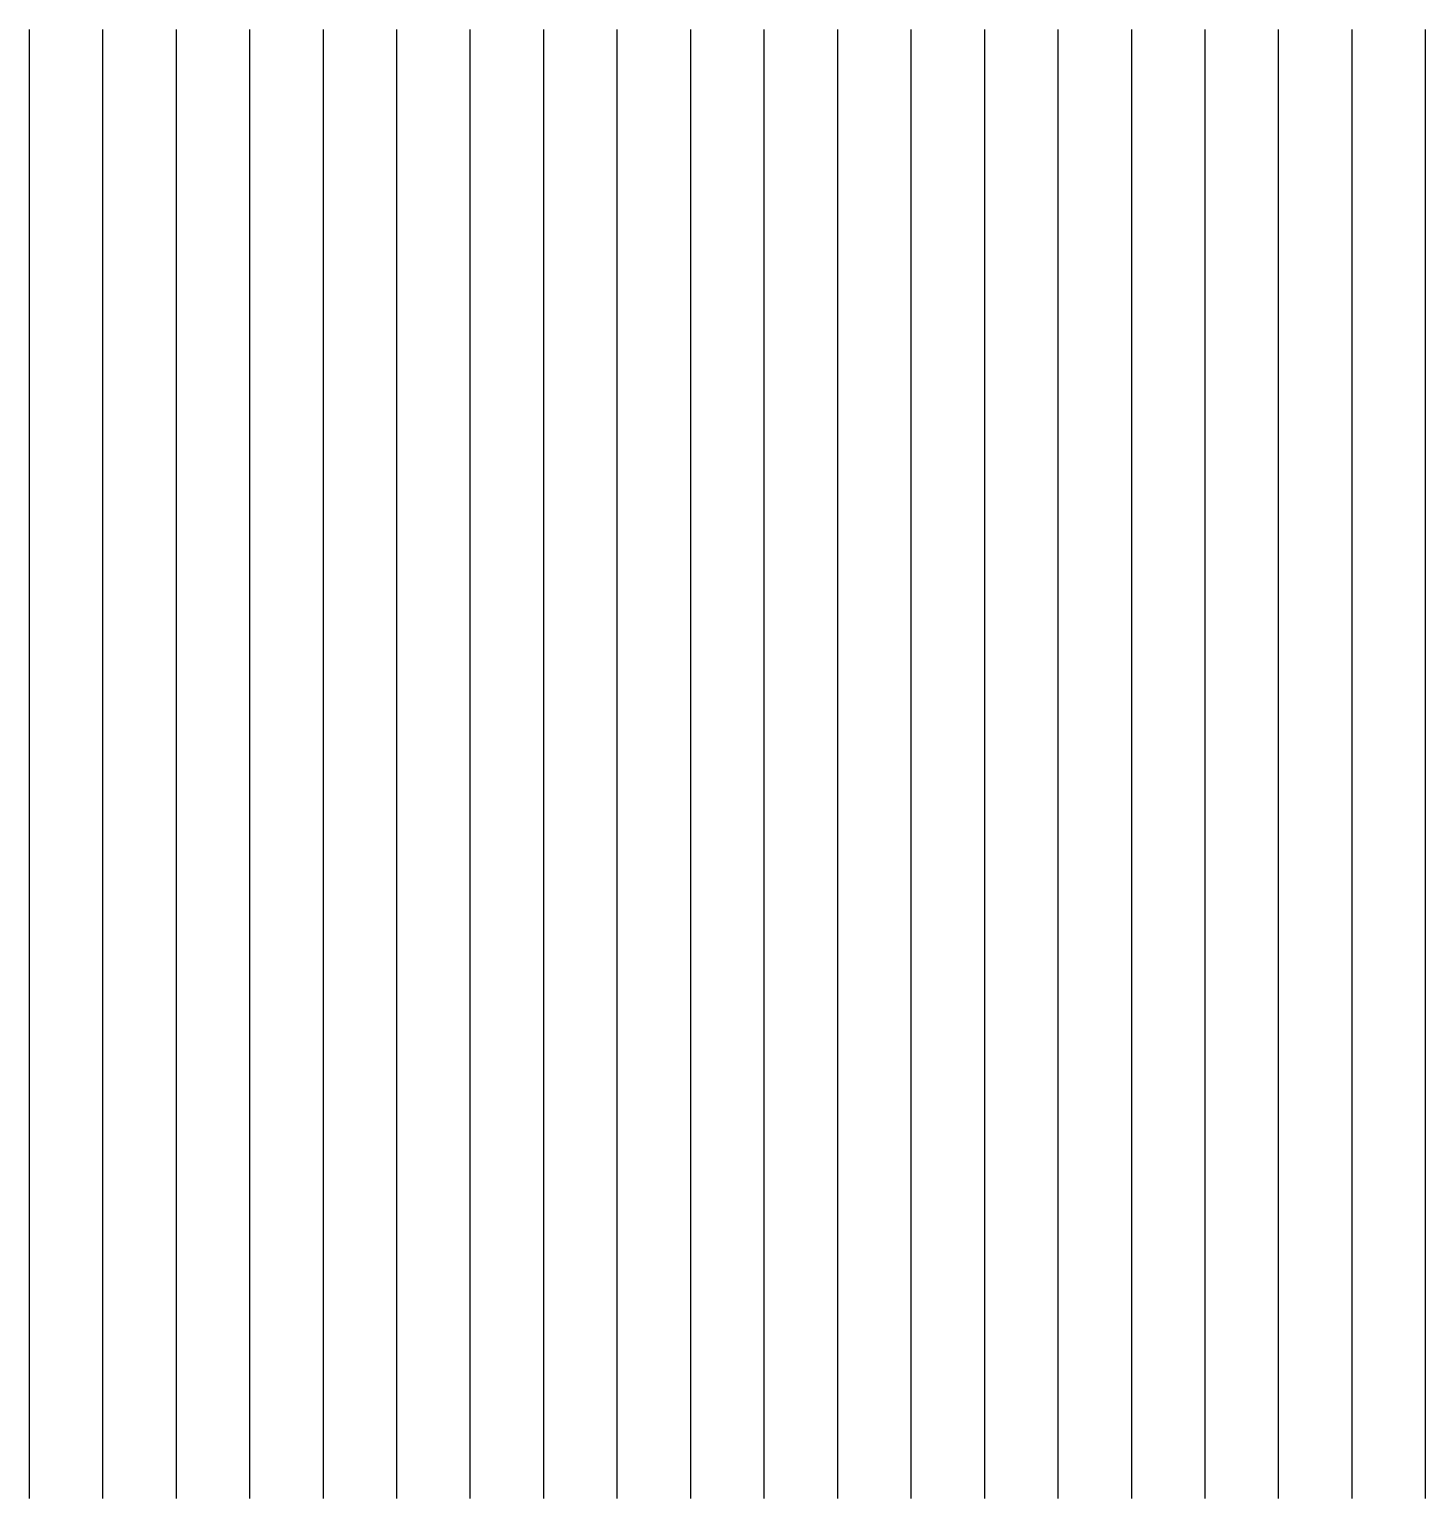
# Model space of a CAD drawing. Header units: inches. Extents: x -23.5 to -0.7, y 0 to 24.
import ezdxf

# ---------------------------------------------------------------- set-up
doc = ezdxf.new("R2010")
doc.units = ezdxf.units.IN
doc.header["$LTSCALE"] = 30
doc.header["$MEASUREMENT"] = 0

msp = doc.modelspace()

# ---------------------------------------------------------------- linework, layer by layer
at = {"color": 0}
for p, q in [((-23.518, 0), (-23.518, 24)), ((-22.318, 0), (-22.318, 24)), ((-21.118, 0), (-21.118, 24)), ((-19.918, 0), (-19.918, 24)), ((-18.718, 0), (-18.718, 24)), ((-17.518, 0), (-17.518, 24)), ((-16.318, 0), (-16.318, 24)), ((-15.118, 0), (-15.118, 24)), ((-13.918, 0), (-13.918, 24)), ((-12.718, 0), (-12.718, 24)), ((-11.518, 0), (-11.518, 24)), ((-10.318, 0), (-10.318, 24)), ((-9.118, 0), (-9.118, 24)), ((-7.918, 0), (-7.918, 24)), ((-6.718, 0), (-6.718, 24)), ((-5.518, 0), (-5.518, 24)), ((-4.318, 0), (-4.318, 24)), ((-3.118, 0), (-3.118, 24)), ((-1.918, 0), (-1.918, 24)), ((-0.718, 0), (-0.718, 24))]:
    msp.add_line(p, q, dxfattribs=at)

doc.saveas('drawing.dxf')
